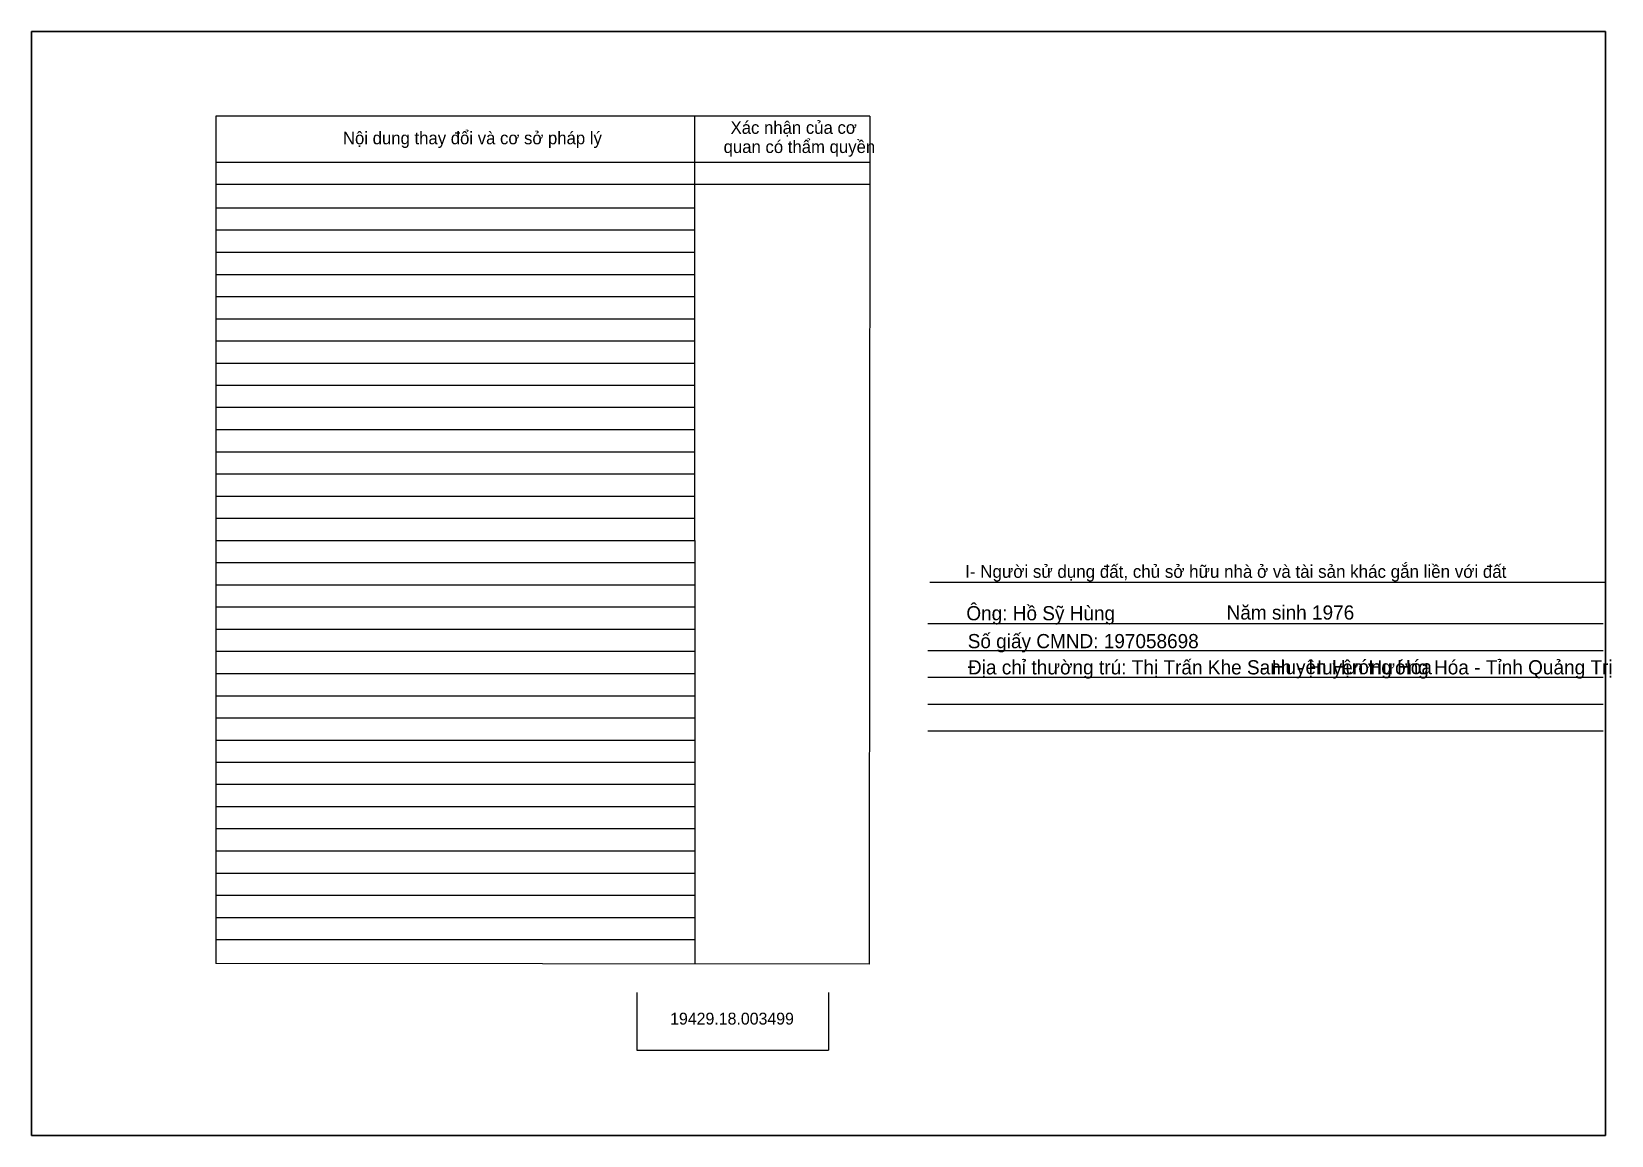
# Model space of a CAD drawing. Extents: x 549674 to 550876, y 1838420 to 1838681.
# Drawn here: x 549673.9 to 549879.9, y 1838422.6 to 1838566.6 of the extents above; entities that cross this region are included whole.
import ezdxf

# ---------------------------------------------------------------- set-up
doc = ezdxf.new("R2010")
doc.units = 0
for name, color, linetype in [('Level 1', 7, 'Continuous'), ('Level 18', 7, 'Continuous'), ('Level 2', 7, 'Continuous'), ('Level 28', 7, 'Continuous'), ('Level 62', 7, 'Continuous')]:
    doc.layers.add(name, color=color, linetype=linetype)

msp = doc.modelspace()

# ---------------------------------------------------------------- linework, layer by layer
at = {"layer": 'Level 1'}
for p, q in [((549673.95, 1838566.56), (549879.15, 1838566.56)), ((549673.95, 1838422.56), (549673.95, 1838566.56)), ((549879.15, 1838566.56), (549879.15, 1838422.56)), ((549791.08, 1838494.74), (549879.14, 1838494.74)), ((549790.79, 1838489.34), (549878.84, 1838489.34)), ((549790.79, 1838485.84), (549878.84, 1838485.84)), ((549790.79, 1838482.34), (549878.84, 1838482.34)), ((549790.79, 1838478.84), (549878.84, 1838478.84)), ((549790.79, 1838475.34), (549878.84, 1838475.34)), ((549752.86, 1838441.2), (549752.86, 1838433.7)), ((549777.84, 1838441.2), (549777.84, 1838433.7)), ((549752.86, 1838433.7), (549777.84, 1838433.7)), ((549879.15, 1838422.56), (549673.95, 1838422.56))]:
    msp.add_line(p, q, dxfattribs=at)
msp.add_lwpolyline([(549673.95, 1838422.56), (549879.15, 1838422.56), (549879.15, 1838566.56), (549673.95, 1838566.56)], close=True, dxfattribs=at)
msp.add_lwpolyline([(549673.95, 1838422.56), (549879.15, 1838422.56), (549879.15, 1838566.56), (549673.95, 1838566.56)], close=True, dxfattribs=at)
at = {"layer": 'Level 2'}
for p, q in [((549783.22, 1838555.52), (549697.95, 1838555.52)), ((549697.95, 1838555.52), (549697.95, 1838445)), ((549760.38, 1838555.52), (549760.41, 1838444.92)), ((549783.22, 1838555.52), (549783.17, 1838444.88)), ((549783.22, 1838549.48), (549698.06, 1838549.48)), ((549783.22, 1838546.6), (549698.06, 1838546.6)), ((549760.38, 1838543.52), (549697.94, 1838543.52)), ((549760.38, 1838540.64), (549697.94, 1838540.64)), ((549760.38, 1838540.64), (549697.95, 1838540.64)), ((549760.38, 1838537.74), (549697.95, 1838537.74)), ((549760.38, 1838534.84), (549697.95, 1838534.84)), ((549760.38, 1838531.96), (549697.95, 1838531.96)), ((549760.38, 1838529.06), (549697.95, 1838529.06)), ((549760.38, 1838526.18), (549697.95, 1838526.18)), ((549760.39, 1838523.28), (549697.95, 1838523.28)), ((549760.39, 1838520.38), (549697.95, 1838520.38)), ((549760.39, 1838517.5), (549697.95, 1838517.5)), ((549760.4, 1838514.6), (549697.95, 1838514.6)), ((549760.4, 1838511.7), (549697.95, 1838511.7)), ((549760.4, 1838508.82), (549697.95, 1838508.82)), ((549760.4, 1838505.92), (549697.95, 1838505.92)), ((549760.4, 1838503.04), (549697.95, 1838503.04)), ((549760.4, 1838500.14), (549697.95, 1838500.14)), ((549760.4, 1838497.24), (549697.95, 1838497.24)), ((549760.4, 1838494.36), (549697.95, 1838494.36)), ((549760.4, 1838491.46), (549697.95, 1838491.46)), ((549760.4, 1838488.56), (549697.95, 1838488.56)), ((549760.4, 1838485.68), (549697.95, 1838485.68)), ((549760.41, 1838482.78), (549697.95, 1838482.78)), ((549760.41, 1838479.88), (549697.95, 1838479.88)), ((549760.41, 1838477), (549697.95, 1838477)), ((549760.41, 1838474.1), (549697.95, 1838474.1)), ((549760.42, 1838471.22), (549697.95, 1838471.22)), ((549760.42, 1838468.32), (549697.95, 1838468.32)), ((549760.42, 1838465.42), (549697.95, 1838465.42)), ((549760.42, 1838462.54), (549697.95, 1838462.54)), ((549760.42, 1838459.64), (549697.95, 1838459.64)), ((549760.42, 1838456.74), (549697.95, 1838456.74)), ((549760.42, 1838453.86), (549697.95, 1838453.86)), ((549760.42, 1838450.96), (549697.95, 1838450.96)), ((549760.42, 1838448.08), (549697.95, 1838448.08)), ((549783.17, 1838444.88), (549697.95, 1838445))]:
    msp.add_line(p, q, dxfattribs=at)

# ---------------------------------------------------------------- texts
at = {"layer": 'Level 18'}
msp.add_text('19429.18.003499', height=1.55, dxfattribs=at).set_placement((549757.2, 1838437.02))
at = {"layer": 'Level 2'}
for s, p in [('Xác nhận của cơ', (549765.08, 1838553.22)), ('Xác nhận của cơ', (549765.08, 1838553.22)), ('Nội dung thay đổi và cơ sở pháp lý', (549714.54, 1838551.86)), ('Nội dung thay đổi và cơ sở pháp lý', (549714.54, 1838551.86)), (' quan có thẩm quyền', (549763.57, 1838550.72)), (' quan có thẩm quyền', (549763.57, 1838550.72))]:
    msp.add_text(s, height=1.6304, dxfattribs=at).set_placement(p)
at = {"layer": 'Level 28'}
for s, height, p in [('I- Người sử dụng đất, chủ sở hữu nhà ở và tài sản khác gắn liền với đất', 1.6528, (549795.67, 1838495.3)), ('Ông: Hồ Sỹ Hùng', 1.85, (549795.82, 1838489.76)), ('Năm sinh 1976', 1.85, (549829.75, 1838489.85)), ('Số giấy CMND: 197058698', 1.85, (549796, 1838486.12)), ('Địa chỉ thường trú: Thị Trấn Khe Sanh - Huyện Hướng Hóa - Tỉnh Quảng Trị', 1.855, (549796.03, 1838482.7))]:
    msp.add_text(s, height=height, dxfattribs=at).set_placement(p)
at = {"layer": 'Level 62'}
msp.add_text(' - Huyện Hướng Hóa ', height=1.85, dxfattribs=at).set_placement((549833.44, 1838482.73))

doc.saveas('drawing.dxf')
